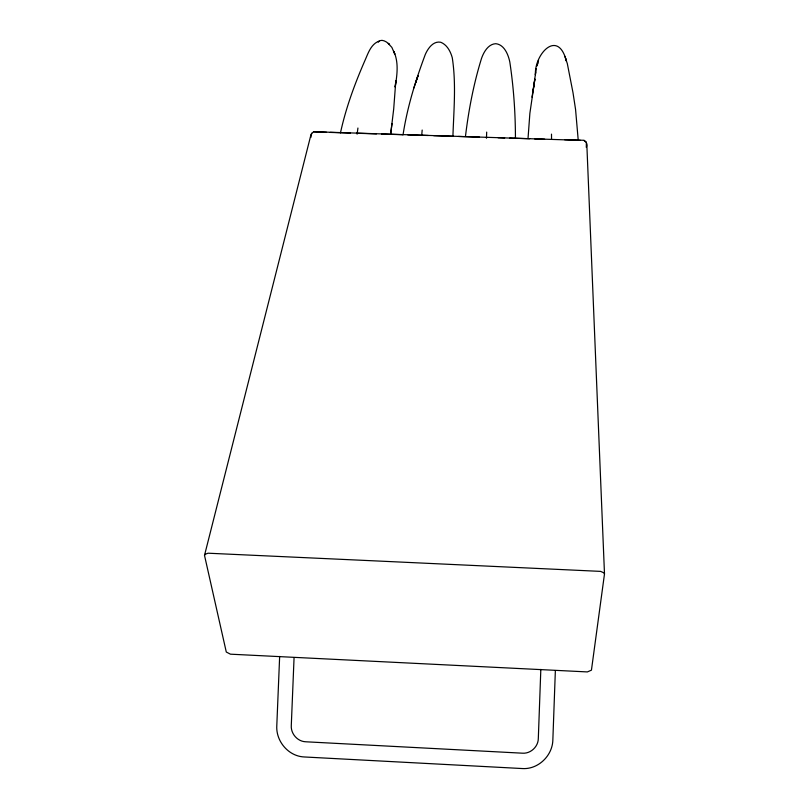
<?xml version="1.0" encoding="UTF-8"?>
<svg xmlns="http://www.w3.org/2000/svg" width="809" height="809" viewBox="0 0 809 809"><rect width="100%" height="100%" fill="white"/><g stroke="black" fill="none" stroke-linecap="round" stroke-linejoin="round"><path stroke-width="1.21" d="M310.878 137.429L311.465 133.445L313.781 131.725L580.346 140.341M555.358 670.722L552.85 740.033C552.476 755.717 538.147 769.632 522.301 768.55L304.245 756.961C288.449 756.304 275.798 741.206 276.799 725.653L279.651 656.423M486.462 138.258L486.694 132.089M540.827 669.377L538.319 738.354C538.339 746.687 530.593 753.927 522.26 753.179L305.903 741.792C297.57 741.61 290.674 733.733 291.291 725.481L294.061 657.778M586.272 147.309L586.444 143.547M586.687 146.217L586.333 142.182L584.078 140.301L564.611 139.684M528.044 138.208L529.875 113.321L534.901 79.009L532.009 97.181M452.929 135.831C453.819 109.882 456.256 83.428 452.261 57.692C450.492 51.361 447.074 44.798 440.733 42.25C433.26 40.784 428.001 48.328 425.332 54.375C415.573 80.455 407.23 107.263 403.044 134.84M421.752 134.972L422.177 130.047M390.696 133.859L393.69 109.114L395.813 80.86L395.166 87.109C397.037 75.288 398.968 62.657 393.781 51.351L394.802 54.173L391.88 47.418L388.239 43.443L389.584 44.586C387.066 41.967 381.352 38.104 378.238 41.987L379.118 41.138C370.724 44.09 367.964 53.869 364.626 61.221C354.575 84.348 345.817 108.163 340.478 132.858M465.488 136.225C468.644 109.973 473.669 83.792 481.476 58.541C483.691 52.079 488.302 43.979 495.836 43.696C504.28 44.647 508.254 54.537 509.801 61.939C513.584 86.978 515.404 112.461 515.434 137.813M536.205 68.563L535.386 74.802C534.425 53.869 557.998 28.578 566.381 61.009L564.874 56.296M390.646 134.142L392.031 123.534M357.113 134.152L357.932 128.024M535.75 72.011L532.949 91.559M586.798 143.709L604.495 573.945L591.44 670.165L587.374 671.925L230.444 654.178L226.287 652.024L204.505 555.389L310.909 134.921M538.541 60.2L537.004 65.944L537.864 62.758M415.654 82.751L418.101 75.54L413.874 87.969M311.303 134.79L311.809 133.434M204.505 555.389L205.031 554.337L208.055 553.204L379.947 561.112L600.622 571.387L603.848 572.833L604.495 573.945M428.295 135.497L407.807 134.87M313.902 131.887L326.512 132.292M330.294 132.413L350.479 133.05M356.506 133.242L376.468 133.879M381.484 134.031L402.791 134.709M504.664 137.945L498.081 137.732M509.66 138.106L529.642 138.733M534.638 138.895L544.629 139.209M433.664 135.659L453.495 136.296M458.45 136.458L479.525 137.146M583.977 140.463L586.009 142.151M565.572 58.44L567.321 63.618L573.015 92.762L575.563 109.448L578.192 139.805M551.495 134.132L551.546 139.087"/></g></svg>
